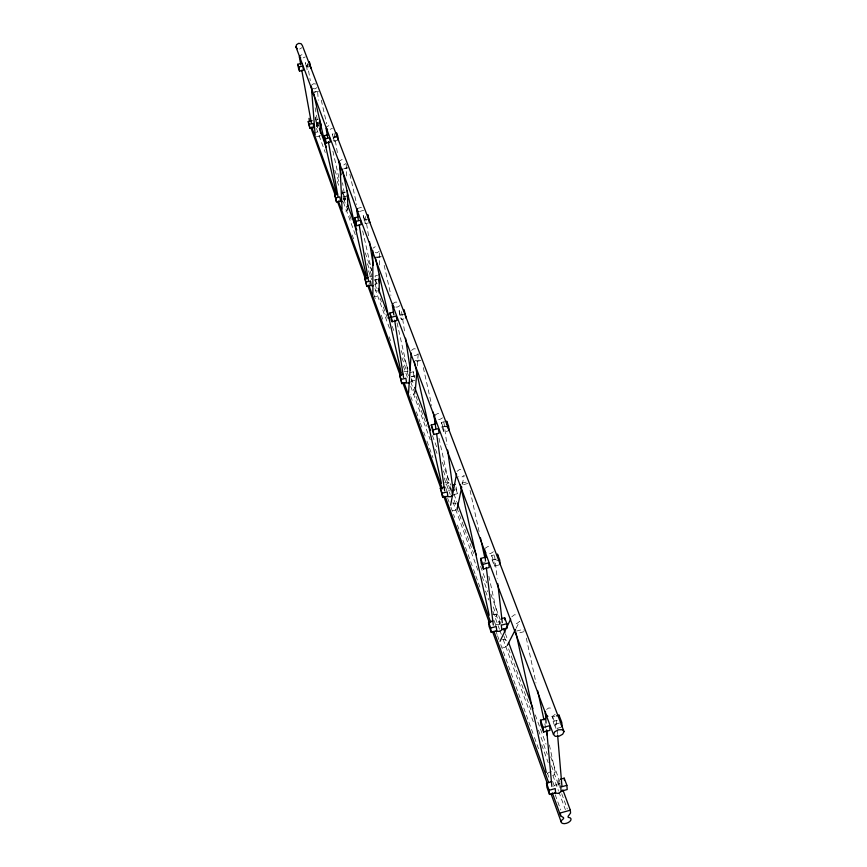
<?xml version="1.0" encoding="UTF-8"?>
<svg xmlns="http://www.w3.org/2000/svg" width="867" height="867" viewBox="0 0 867 867"><rect width="100%" height="100%" fill="white"/><g stroke="black" fill="none" stroke-linecap="round" stroke-linejoin="round"><path stroke-width="0.65" stroke-dasharray="4.33 3.25" d="M379.345 264.923L379.443 250.303M417.265 365.885L418.219 353.909M415.271 391.158L414.925 393.661L412.822 395.2L410.178 394.843M347.905 207.809L347.569 209.89L345.727 211.158L343.44 210.865M462.295 484.393L464.181 475.354L461.721 477.186L458.61 476.774M411.337 381.599L411.792 379.54M375.66 284.452L376.137 282.664L375.064 276.053M369.049 284.376L369.526 282.588M549.385 744.981L555.368 772.681L554.869 774.383L553.07 775.315M344.795 200.364L345.272 198.803L342.53 182.785M317.81 126.875L318.287 125.487L314.764 105.698M488.88 576.241L497.268 614.54L496.715 615.798L494.19 616.925M516.114 628.272L519.658 621.368L516.981 623.46L513.546 622.994M438.984 438.268L448.857 482.778L445.92 484.631M397.064 322.892L407.902 371.293L405.084 372.734M506.426 646.153L504.778 647.443L501.646 647.01M511.768 616.827L514.456 614.736L516.732 615.05M456.421 509.482L454.904 510.62L452.032 510.24M457.061 471.345L459.521 469.513L462.631 469.925M553.58 786.293L555.595 784.819L559.518 785.112M418.057 353.931L415.781 355.568L412.941 355.199M411.565 350.355L413.841 348.718L415.727 348.967M555.216 714.354L552.008 716.63L549.927 716.5M546.6 709.466L548.735 707.96L552.886 708.231M379.096 251.387L376.982 252.85L374.36 252.514M373.135 248.146L375.238 246.683M343.776 164.958L345.749 163.614M340.232 160.666L342.205 159.344M320.291 135.458L318.547 136.618L316.412 136.347M495.122 625.584L496.986 624.338L499.349 624.468M315.458 132.879L317.203 131.719M311.762 84.955L313.605 83.731L315.87 84.023M316.888 87.654L315.035 88.878L312.77 88.586M493.377 551.759L490.429 553.666L487.937 553.558M484.816 548.497L487.753 546.6L491.481 546.763M299.668 49.072L301.781 47.739M442.495 417.861L439.764 419.498L436.372 419.39M434.811 415.228L437.542 413.613L440.913 413.7M392.903 303.526L395.439 302.117L398.517 302.16M399.85 305.672L397.314 307.091L395.244 307.059M357.258 208.535L361.517 207.3M363.609 210.313L359.339 211.548M547.37 773.321L550.068 771.933L553.384 771.663L555.368 772.681M330.197 129.346L332.429 128.251M326.577 126.766L328.799 125.672M303.201 57.872L305.303 56.897M299.895 55.64L301.987 54.664M524.036 631.664L517.87 633.3M516.494 631.089L522.638 629.453L524.611 630.211M467.692 483.483L463.086 484.783M461.894 483.103L466.63 482.019L468.321 482.453M414.957 360.791L421.568 359.729M420.918 360.455L415.759 361.734M370.101 276.866L372.171 276.226M381.458 256.686L376.69 257.824M376.072 257.271L382.119 256.177M559.367 786.434L558.489 784.039L562.13 783.02M552.647 716.89L555.389 724.151L555.78 728.735L553.048 721.485L552.647 716.89L556.473 715.849M553.048 721.485L559.399 719.751M555.389 724.151L561.783 722.395M560.884 727.348L557.058 728.388L556.137 717.616M347.721 167.97L343.299 169M499.078 564.916L494.45 566.129L492.207 560.201L491.665 555.563L493.984 554.967M483.515 562.466L485.834 561.859M492.207 560.201L497.983 558.695M494.45 566.129L493.908 561.491L499.717 559.984M453.723 494.623L457.548 493.648L456.064 486.907M444.543 421.665L441.357 422.467L441.986 427.052L447.274 425.73M441.357 422.467L443.232 427.398L446.418 426.597M441.986 427.052L443.85 431.994L448.098 430.921M410.785 381.361L415.499 380.19M409.777 372.647L413.31 371.78L414.881 375.996L411.337 376.874M411.587 376.549L413.938 375.975L415.109 379.139M403.849 318.861L401.41 319.446L399.828 315.274L399.145 310.776L401.594 310.191M399.828 315.274L405.626 313.756M375.129 284.17L377.329 283.639M314.049 92.151L316.032 91.674M318.557 91.252L314.418 92.195M375.324 275.89L377.513 275.37M374.468 280.063L376.668 279.532M374.891 280.258L378.175 279.477M368.681 222.873L365.278 223.675L363.219 215.72L365.484 215.189M363.219 215.72L364.573 219.297L369.114 218.224M363.934 220.099L368.453 219.037M347.201 195.92L343.115 196.885L342.422 192.875L345.5 192.16M342.422 192.875L343.592 196.04L347.7 195.075M337.339 140.454L334.174 141.191L332.267 133.832L333.437 136.932L335.562 136.444M333.004 138.091L337.22 137.116M315.599 119.863L317.311 126.539L315.599 119.863L318.156 119.278M316.618 122.637L320.476 121.759M316.292 123.753L320.129 122.876M306.354 65.274L307.091 69.393L305.325 62.565L306.354 65.274L309.335 64.602M306.062 66.683L310.018 65.794M344.925 168.165L347.233 167.71M369.32 276.074L371.607 275.673M404.098 371.477L407.902 371.293M444.663 482.756L448.857 482.778M492.586 614.226L497.268 614.54M448.25 490.809L450.396 490.895M375.216 290.694L377.665 291.009M374.392 296.189L376.842 296.503M452.888 503.499L455.749 503.879M502.492 639.423L505.624 639.857L507.585 642.371M316.954 124.534L318.287 125.487M343.809 197.698L345.272 198.803M399.145 310.776L401.41 319.446M491.665 555.563L493.908 561.491M455.706 488.674L457.548 493.648M315.176 116.969L318.449 125.856M334.803 170.29L339.008 181.723M342.281 190.61L345.554 199.497M365.18 252.817L371.726 270.591M374.999 279.477L377.329 285.828M392.285 326.458L394.626 332.798M401.161 350.582L408.639 370.892M411.446 378.511L413.787 384.861M432.47 435.646L436.675 447.069M442.289 462.306L450.699 485.152M453.972 494.038L456.779 501.657M480.611 566.411L486.68 582.917M490.885 594.339L500.703 621M505.374 633.701L507.249 638.773M535.286 714.95L546.037 744.157M550.708 756.848L560.516 783.508M451.87 490.689L450.038 485.726L450.623 489.974M501.289 625.183L499.11 619.255L499.609 623.525M560.765 787.03L558.12 779.834L558.489 784.039M343.505 197.936L344.275 200.049L343.592 196.04M317.604 127.861L316.672 125.325A3.165 2.677 -19.8 0 1 316.498 126.745M337.176 181.236L339.04 186.318M343.7 199.02L347.884 210.464M349.748 215.547L351.146 219.351M367.456 263.828L371.65 275.262M374.912 284.159L377.243 290.521M380.039 298.14L381.437 301.954M383.301 307.037L387.95 319.739M401.93 357.865L408.455 375.649M410.785 382.011L427.084 426.477M435.472 449.355L437.802 455.706M443.395 470.954L450.851 491.286M454.113 500.183L456.443 506.534M456.909 507.802L473.675 553.547M482.063 576.425L487.655 591.673M493.247 606.922L499.771 624.717M503.955 636.15L506.285 642.501M508.615 648.852L530.983 709.845M538.44 730.177L547.283 754.323M551.477 765.756L559.399 787.366M561.729 793.717L567.321 808.965M316.444 128.392L325.266 152.538M343.386 202.109L355.459 235.163M368.464 270.753L371.715 279.651M374.967 288.548L390.291 330.49M403.296 366.08L407.479 377.524M410.73 386.422L430.238 439.807M444.164 477.934L450.201 494.461M452.986 502.091L478.075 570.724M485.498 591.066L488.75 599.964M492.933 611.398L499.435 629.193M499.901 630.461L501.289 634.276M503.153 639.358L534.267 724.519M541.702 744.861L548.204 762.657M552.843 775.369L558.424 790.617M558.879 791.896L565.382 809.68M445.421 486.907L447.231 491.882M494.082 620.588L496.249 626.516M552.615 781.362L554.793 787.366M352.197 235.022L353.573 238.837M373.883 294.802L375.259 298.627M381.263 315.154L383.106 320.248M389.11 336.786L390.486 340.601M410.795 396.577L412.183 400.391M416.333 411.836L420.018 422.012M420.484 423.291L421.871 427.106M423.714 432.189L425.101 436.014M426.943 441.097L432.936 457.635M447.708 498.341L449.095 502.156M450.938 507.249L454.633 517.426M457.397 525.055L462.469 539.046M462.935 540.325L473.089 568.308M473.545 569.576L475.387 574.669M475.853 575.937L480.925 589.939M495.696 630.645L497.084 634.46M497.539 635.728L498.926 639.543M500.768 644.636L515.54 685.342M515.995 686.61L533.996 736.224M534.451 737.503L539.534 751.494M547.37 773.115L549.223 778.208M555.216 794.746L560.754 810.006M349.878 174.213L356.727 204.536M362.677 230.904L371.596 270.461M321.299 100.182L326.642 123.699M332.874 151.129L339.095 178.559M384.179 265.335L390.909 295.419M423.313 367.586L431.733 405.539M470.055 490.375L479.321 532.641M526.312 638.134L536.001 682.979M544.834 723.869L545.972 729.147M315.339 117.858L315.653 119.635M307.232 63.464L310.288 80.62M334.077 133.388L337.501 153.416M333.437 136.932L334.174 141.191M365.408 216.49L368.627 236.344M364.573 219.297L365.278 223.675M401.551 311.621L404.77 332.928M413.31 371.78L413.938 375.975M443.232 427.398L443.85 431.994M443.871 422.121L446.938 444.771M494.58 555.606L497.203 578.397M557.167 729.754L557.514 733.796M317.701 92.292L318.265 100.279M346.204 164.069L346.67 176.001"/><path stroke-width="1.3" d="M379.15 292.84L379.28 274.232M408.563 392.827L411.196 353.032M415.271 391.158L416.745 372.539M546.037 723.132L545.419 711.384M485.509 560.732L484.664 549.45M450.612 505.201L456.562 473.946M434.811 415.228L434.324 417.623L435.83 428.276M457.169 508.918L461.764 486.972M393.835 314.884L392.393 305.563L392.903 303.526M295.95 46.937L296.525 44.694L298.638 43.35L301.055 43.686L302.355 45.507L564.016 731.564L562.661 734.262L559.009 736.224L555.205 736.311L553.46 734.457L295.95 46.937L297.262 48.747M358.277 219.546L356.738 210.291L357.258 208.535M300.806 64.906L299.375 56.994L299.895 55.64M500.031 641.342L510.652 619.157M553.46 734.457L554.815 731.748L558.478 729.786L562.293 729.711L564.016 731.564M507.238 645.514L515.518 629.42M376.072 257.271L375.4 257.781L401.28 372.918M561.751 791.17L558.727 793.392L554.782 793.099M502.361 629.529L499.565 631.414L496.011 631.219M453.007 495.122L450.417 496.737L447.177 496.618M570.334 810.179L560.375 812.953L560.624 815.814L563.528 817.646L563.604 818.589L561.697 820.29A5.169 2.764 -20.1 0 0 566.335 823.336A5.169 2.764 -20.1 0 0 570.269 817.895L568.178 817.31L568.091 816.367L570.562 813.04L570.334 810.179L562.856 789.859M549.505 794.443L549.114 790.26L555.227 788.569L555.606 792.752L549.505 794.443L546.914 787.236L546.513 783.053L551.39 781.698M560.559 779.162L564.211 778.154L566.877 785.329L567.213 789.534L561.122 791.224L560.765 787.03L566.877 785.329M543.62 732.062L543.186 727.478L549.591 725.733L550.003 730.317L543.62 732.062L540.932 724.79L540.488 720.206L545.592 718.808M556.473 715.849L559.02 715.156L561.783 722.395L562.163 727.001L561.242 724.584M491.199 632.26L490.668 628.001L496.249 626.516L496.758 630.786L491.199 632.26L489.053 626.321L488.533 622.062L492.976 620.88M506.859 623.709L501.289 625.183L501.787 629.442L507.336 627.968L506.859 623.709L504.659 617.781L501.332 618.67M483.407 569.012L482.832 564.384L488.652 562.867L489.205 567.495L483.407 569.012L481.207 563.073L480.632 558.446L486.43 556.928M442.723 497.441L442.116 493.193L447.231 491.882L447.827 496.13L442.723 497.441L440.317 488.208L444.153 487.232M452.596 485.076L455.142 484.425M454.427 490.039L451.87 490.689L452.444 494.949M431.257 425.003L433.088 429.945L438.409 428.612L439.049 433.197L433.749 434.54L431.257 425.003L435.505 423.941M446.418 426.597L448.542 426.065L449.16 430.661L447.74 426.954M399.611 375.162L401.789 383.593L406.515 382.423L405.864 378.229L401.128 379.399L399.611 375.162L403.144 374.284M389.836 313.041L391.375 317.224L396.284 316.032L396.978 320.53L392.09 321.722L389.836 313.041L393.499 312.153M364.769 278.426L366.763 286.175L371.163 285.124L370.48 281.016L366.08 282.068L364.769 278.426L368.052 277.635M354.581 217.758L355.903 221.345L360.455 220.272L361.181 224.651L356.64 225.723L354.581 217.758L357.984 216.956M334.608 194.707L335.757 197.882L339.864 196.917L340.568 200.916L336.461 201.881L334.608 194.707L337.686 193.991M324.204 135.685L325.353 138.796L329.601 137.82L330.338 142.069L326.1 143.044L324.962 139.934L324.204 135.685L328.441 134.721M335.562 136.444L337.675 135.956L338.401 140.216L337.61 138.146M308.262 121.543L309.259 124.328L313.128 123.439L313.832 127.341L309.974 128.218L308.966 125.433L308.262 121.543L312.109 120.654M297.782 64.266L298.779 66.976L302.756 66.076L303.504 70.205L299.538 71.094L298.53 68.374L297.782 64.266L301.749 63.367M340.102 201.469L342.649 201.469M370.642 285.666L373.384 285.698M405.94 382.943L408.91 383.019M299.375 56.994L300.741 57.916M327.553 129.367L326.057 128.294L327.683 137.636M312.066 126.918L313.41 127.882M356.738 210.291L358.385 211.537M392.393 305.563L394.214 307.037M484.371 551.358L485.921 552.788M545.159 713.704L547.846 716.359M337.675 135.956L336.494 132.868L337.035 136.054M404.033 309.595L406.298 318.265L405.496 316.173M448.542 426.065L446.657 421.134L447.123 424.581M310.018 65.794L311.058 68.504L309.291 61.676L309.66 63.735M368.908 220.218L369.819 222.602L367.749 214.648L368.28 217.931M347.201 195.92L347.992 198.034M480.632 558.446L482.832 564.384M540.488 720.206L543.186 727.478M319.381 128.392L326.393 147.444M347.429 204.569L356.77 229.961M378.261 288.364L389.944 320.107M414.719 387.397L430.606 430.563M457.245 502.925L476.406 554.988M503.51 628.618L504.908 632.433M508.647 642.588L532.945 708.61M311.795 127.406L336.168 194.847M338.466 201.209L366.524 278.838M368.822 285.2L401.486 375.541M404.239 383.181L442.419 488.793M445.172 496.423L490.711 622.398M493.93 631.306L548.67 782.728M552.344 792.915L560.624 815.814M310.982 128.002L335.312 195.487M337.61 201.848L365.614 279.521M367.901 285.882L400.5 376.278M402.787 382.64L440.891 488.316M443.644 495.957L489.552 623.275M492.759 632.195L547.38 783.703M551.054 793.89L561.155 821.894M440.317 488.208L442.116 493.193M488.533 622.062L490.668 628.001M546.513 783.053L549.114 790.26M313.67 93.669L336.309 192.962M342.14 169.076L366.329 275.89M414.296 361.517L441.422 483.287M433.186 412.085L434.638 418.631M435.212 421.254L435.798 423.865M480.481 537.93L484.826 557.741M460.388 484.48L489.205 615.277M515.898 632.531L546.275 772.389M537.713 690.891L543.977 719.913M546.253 730.469L547.391 735.747M309.01 118.378L309.486 121.044M298.779 66.976L299.538 71.094M309.259 124.328L309.974 128.218M301.77 70.184L311.351 122.962M311.231 85.898L312.64 93.82M325.353 138.796L326.1 143.044M335.757 197.882L336.461 201.881M320.703 123.06L321.158 125.65M328.387 141.635L337.946 196.354M338.65 160.092L341.165 174.776M347.7 195.075L348.382 199.085M355.903 221.345L356.64 225.723M366.08 282.068L366.763 286.175M359.155 224.835L368.388 280.399M369.483 241.633L373.352 265.465M378.857 279.001L379.518 283.108M391.375 317.224L392.09 321.722M401.128 379.399L401.789 383.593M394.658 320.205L403.556 377.438M405.572 338.26L410.384 370.22M433.088 429.945L433.749 434.54M436.578 433.598L444.641 490.83M447.665 450.092L453.083 490.05M486.311 567.43L493.301 625.042M497.821 583.762L502.286 622.658M497.712 556.376L497.452 554.056L499.717 559.984L500.237 564.612M504.659 617.781L504.897 619.916M546.654 729.862L551.856 786.423M557.622 735.14L561.957 786.38M559.02 715.156L559.204 717.453M564.211 778.154L564.384 780.257M311.416 86.96L315.133 134.797M319.576 118.909L320.606 133.54M339.875 162.866L342.075 209.185M347.233 190.577L347.851 206.487M372.767 250.563L372.908 294.347"/></g></svg>
